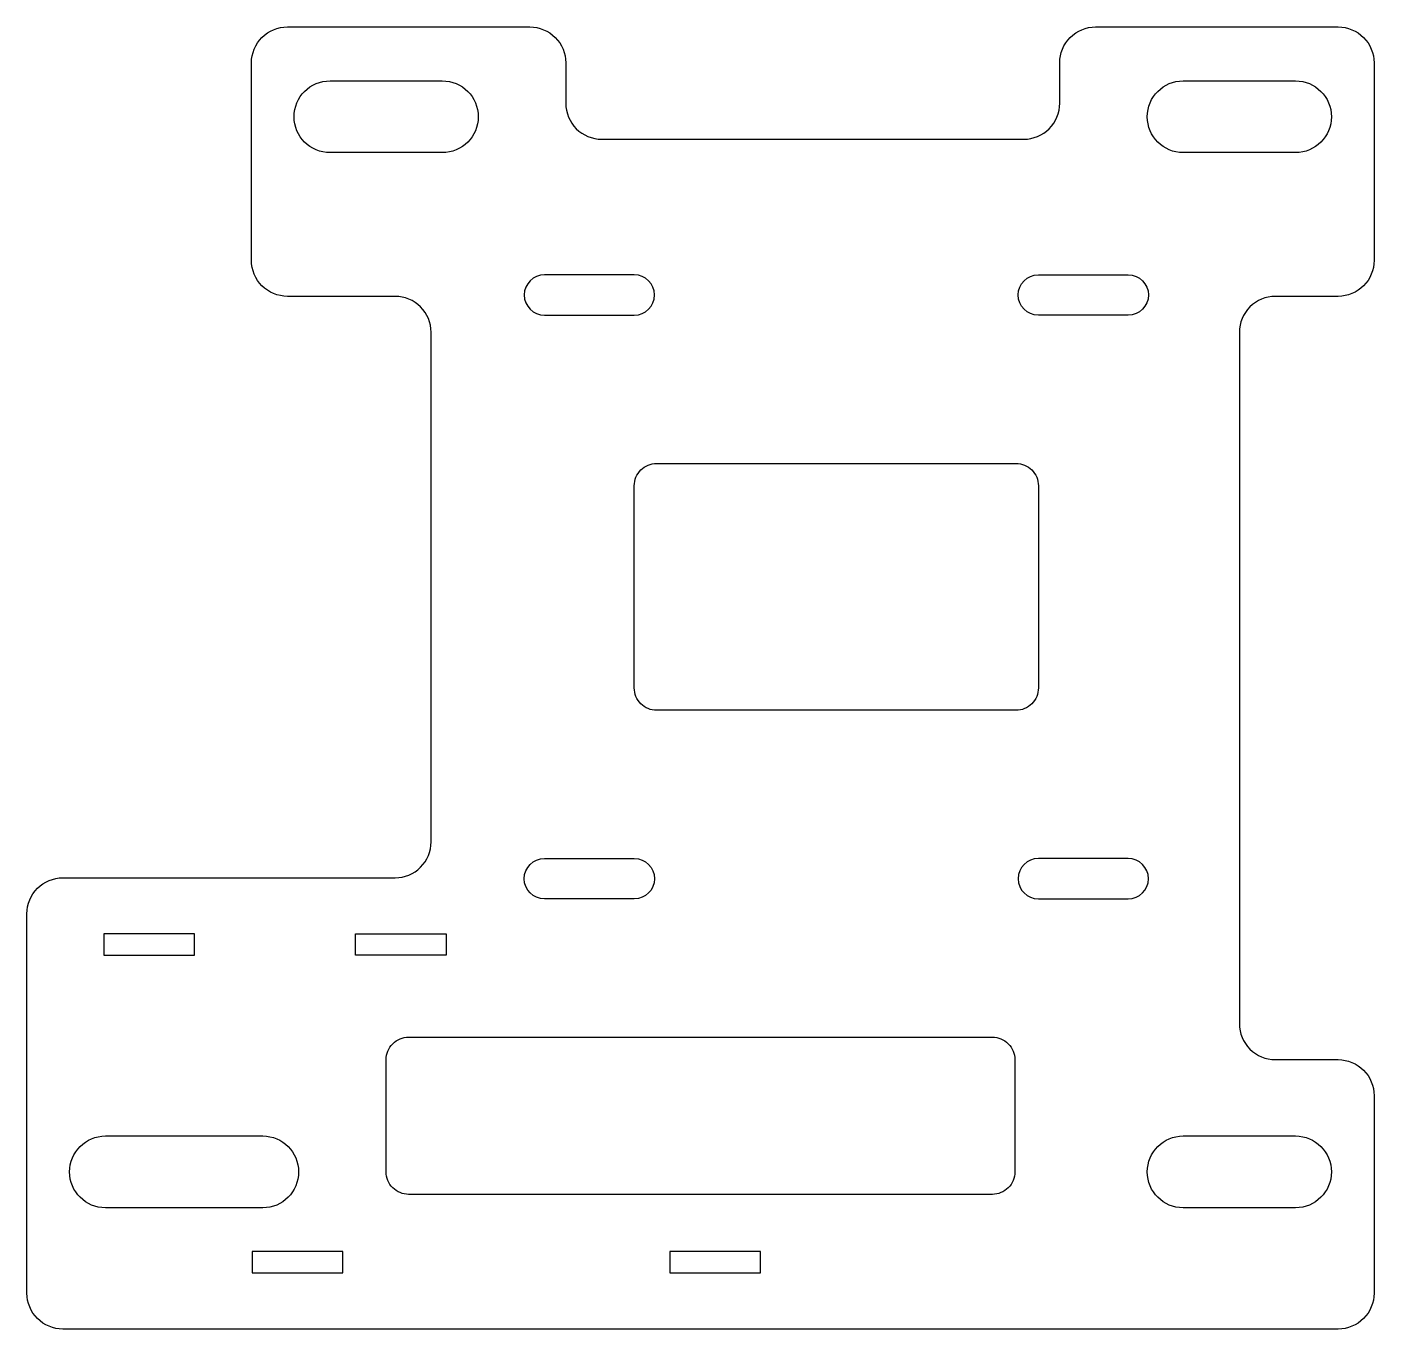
# Model space of a CAD drawing. Extents: x -150 to 150, y -145 to 145.
import ezdxf

# ---------------------------------------------------------------- set-up
doc = ezdxf.new("R2010")
doc.units = 0

msp = doc.modelspace()

# ---------------------------------------------------------------- linework, layer by layer
at = {"layer": '1'}
for points in [[(150, 137), (150, 93, -0.414214), (142, 85), (128, 85, 0.414214), (120, 77), (120, -77, 0.414214), (128, -85), (142, -85, -0.414214), (150, -93), (150, -137, -0.414214), (142, -145), (-142, -145, -0.414214), (-150, -137), (-150, -52.5, -0.414214), (-142, -44.5), (-68, -44.5, 0.414214), (-60, -36.5), (-60, 77, 0.414214), (-68, 85), (-92, 85, -0.414214), (-100, 93), (-100, 137, -0.414214), (-92, 145), (-38, 145, -0.414214), (-30, 137), (-30, 128, 0.414214), (-22, 120), (72, 120, 0.414214), (80, 128), (80, 137, -0.414214), (88, 145), (142, 145, -0.414214)], [(-57.5, 133, -1), (-57.5, 117), (-82.5, 117, -1), (-82.5, 133)], [(132.5, 133, -1), (132.5, 117), (107.5, 117, -1), (107.5, 133)], [(-14.75, 89.8), (-34.75, 89.8, 1), (-34.75, 80.8), (-14.75, 80.8, 1)], [(95.25, 89.8, -1), (95.25, 80.8), (75.25, 80.8, -1), (75.25, 89.8)], [(75.25, 42.8), (75.25, -2.2, -0.414214), (70.25, -7.2), (-9.75, -7.2, -0.414214), (-14.75, -2.2), (-14.75, 42.8, -0.414214), (-9.75, 47.8), (70.25, 47.8, -0.414214)], [(-14.75, -40.2, -1), (-14.75, -49.2), (-34.75, -49.2, -1), (-34.75, -40.2)], [(95.25, -40.2), (75.25, -40.2, 1), (75.25, -49.2), (95.25, -49.2, 1)], [(70, -85), (70, -110, -0.414214), (65, -115), (-65, -115, -0.414214), (-70, -110), (-70, -85, -0.414214), (-65, -80), (65, -80, -0.414214)], [(-97.5, -102, -1), (-97.5, -118), (-132.5, -118, -1), (-132.5, -102)], [(132.5, -102, -1), (132.5, -118), (107.5, -118, -1), (107.5, -102)]]:
    msp.add_lwpolyline(points, format="xyb", close=True, dxfattribs=at)
for points in [[(-112.65, -57), (-132.85, -57), (-132.85, -61.76), (-112.65, -61.76)], [(-56.65, -57), (-56.65, -61.76), (-76.85, -61.76), (-76.85, -57)], [(-79.65, -127.74), (-99.85, -127.74), (-99.85, -132.5), (-79.65, -132.5)], [(13.35, -127.74), (-6.85, -127.74), (-6.85, -132.5), (13.35, -132.5)]]:
    msp.add_lwpolyline(points, close=True, dxfattribs=at)

doc.saveas('drawing.dxf')
